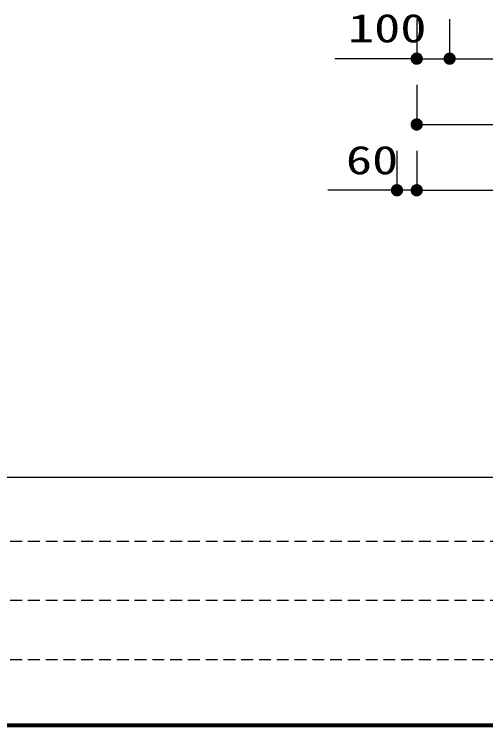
# Model space of a CAD drawing. Units: millimetres, scale not verified. Extents: x -9535 to 7784, y -6883 to 5195.
# Drawn here: x -7267 to -5834, y -6390 to -4224 of the extents above; entities that cross this region are included whole.
import ezdxf
from ezdxf.enums import TextEntityAlignment as Align

# ---------------------------------------------------------------- set-up
doc = ezdxf.new("R2010")
doc.units = ezdxf.units.MM
doc.header["$LTSCALE"] = 30
doc.linetypes.add('DASHED1', pattern=[1.8, 1.2, -0.6])
doc.layers.add('0-6_SUNPO', color=7, linetype='Continuous', lineweight=25)
doc.layers.add('0-7_07', color=7, linetype='Continuous', lineweight=25)
doc.styles.add('ＭＳ ゴシック', font='')
doc.styles.get('ＭＳ ゴシック').set_extended_font_data('MS Gothic')

msp = doc.modelspace()

# ---------------------------------------------------------------- linework, layer by layer
at = {"layer": '0-6_SUNPO', "color": 4}
for p, q in [((-6043.8, -4239.1), (-6043.8, -4359.1)), ((-5943.79, -4239.1), (-5943.79, -4359.1)), ((-5943.79, -4239.1), (-5943.79, -4359.1)), ((-6043.8, -4359.1), (-6292.45, -4359.1)), ((-6043.8, -4359.1), (-5943.79, -4359.1)), ((-5943.79, -4359.1), (-4343.79, -4359.1)), ((-6043.8, -4439.1), (-6043.8, -4559.1)), ((-6043.8, -4559.1), (-4843.79, -4559.1)), ((-6103.79, -4639.1), (-6103.79, -4759.1)), ((-6043.8, -4639.1), (-6043.8, -4759.1)), ((-6043.8, -4639.1), (-6043.8, -4759.1)), ((-6103.79, -4759.1), (-6313.66, -4759.1)), ((-6043.8, -4759.1), (-6103.79, -4759.1)), ((-6043.8, -4759.1), (-4243.79, -4759.1))]:
    msp.add_line(p, q, dxfattribs=at)
at = {"layer": '0-6_SUNPO'}
for points in [[(-6061.12, -4351.92), (-6043.8, -4359.1), (-6062.19, -4355.44)], [(-6059.39, -4348.68), (-6043.8, -4359.1), (-6061.12, -4351.92)], [(-6057.06, -4345.84), (-6043.8, -4359.1), (-6059.39, -4348.68)], [(-6054.21, -4343.51), (-6043.8, -4359.1), (-6057.06, -4345.84)], [(-6050.97, -4341.77), (-6043.8, -4359.1), (-6054.21, -4343.51)], [(-6047.46, -4340.71), (-6043.8, -4359.1), (-6050.97, -4341.77)], [(-6043.8, -4340.35), (-6043.8, -4359.1), (-6047.46, -4340.71)], [(-6040.14, -4340.71), (-6043.8, -4359.1), (-6043.8, -4340.35)], [(-6036.62, -4341.77), (-6043.8, -4359.1), (-6040.14, -4340.71)], [(-6033.38, -4343.51), (-6043.8, -4359.1), (-6036.62, -4341.77)], [(-6030.54, -4345.84), (-6043.8, -4359.1), (-6033.38, -4343.51)], [(-6028.21, -4348.68), (-6043.8, -4359.1), (-6030.54, -4345.84)], [(-6026.47, -4351.92), (-6043.8, -4359.1), (-6028.21, -4348.68)], [(-6025.41, -4355.44), (-6043.8, -4359.1), (-6026.47, -4351.92)], [(-5961.12, -4351.92), (-5943.79, -4359.1), (-5962.18, -4355.44)], [(-5961.12, -4351.92), (-5943.79, -4359.1), (-5962.18, -4355.44)], [(-5959.38, -4348.68), (-5943.79, -4359.1), (-5961.12, -4351.92)], [(-5959.38, -4348.68), (-5943.79, -4359.1), (-5961.12, -4351.92)], [(-5957.05, -4345.84), (-5943.79, -4359.1), (-5959.38, -4348.68)], [(-5957.05, -4345.84), (-5943.79, -4359.1), (-5959.38, -4348.68)], [(-5954.21, -4343.51), (-5943.79, -4359.1), (-5957.05, -4345.84)], [(-5954.21, -4343.51), (-5943.79, -4359.1), (-5957.05, -4345.84)], [(-5950.97, -4341.77), (-5943.79, -4359.1), (-5954.21, -4343.51)], [(-5950.97, -4341.77), (-5943.79, -4359.1), (-5954.21, -4343.51)], [(-5947.45, -4340.71), (-5943.79, -4359.1), (-5950.97, -4341.77)], [(-5947.45, -4340.71), (-5943.79, -4359.1), (-5950.97, -4341.77)], [(-5943.79, -4340.35), (-5943.79, -4359.1), (-5947.45, -4340.71)], [(-5943.79, -4340.35), (-5943.79, -4359.1), (-5947.45, -4340.71)], [(-5940.14, -4340.71), (-5943.79, -4359.1), (-5943.79, -4340.35)], [(-5940.14, -4340.71), (-5943.79, -4359.1), (-5943.79, -4340.35)], [(-5936.62, -4341.77), (-5943.79, -4359.1), (-5940.14, -4340.71)], [(-5936.62, -4341.77), (-5943.79, -4359.1), (-5940.14, -4340.71)], [(-5933.38, -4343.51), (-5943.79, -4359.1), (-5936.62, -4341.77)], [(-5933.38, -4343.51), (-5943.79, -4359.1), (-5936.62, -4341.77)], [(-5930.53, -4345.84), (-5943.79, -4359.1), (-5933.38, -4343.51)], [(-5930.53, -4345.84), (-5943.79, -4359.1), (-5933.38, -4343.51)], [(-5928.2, -4348.68), (-5943.79, -4359.1), (-5930.53, -4345.84)], [(-5928.2, -4348.68), (-5943.79, -4359.1), (-5930.53, -4345.84)], [(-5926.47, -4351.92), (-5943.79, -4359.1), (-5928.2, -4348.68)], [(-5926.47, -4351.92), (-5943.79, -4359.1), (-5928.2, -4348.68)], [(-5925.4, -4355.44), (-5943.79, -4359.1), (-5926.47, -4351.92)], [(-5925.4, -4355.44), (-5943.79, -4359.1), (-5926.47, -4351.92)], [(-6062.19, -4355.44), (-6043.8, -4359.1), (-6062.55, -4359.1)], [(-6062.55, -4359.1), (-6043.8, -4359.1), (-6062.19, -4362.75)], [(-6062.19, -4362.75), (-6043.8, -4359.1), (-6061.12, -4366.27)], [(-6061.12, -4366.27), (-6043.8, -4359.1), (-6059.39, -4369.51)], [(-6059.39, -4369.51), (-6043.8, -4359.1), (-6057.06, -4372.35)], [(-6057.06, -4372.35), (-6043.8, -4359.1), (-6054.21, -4374.69)], [(-6054.21, -4374.69), (-6043.8, -4359.1), (-6050.97, -4376.42)], [(-6050.97, -4376.42), (-6043.8, -4359.1), (-6047.46, -4377.49)], [(-6047.46, -4377.49), (-6043.8, -4359.1), (-6043.8, -4377.85)], [(-6025.05, -4359.1), (-6043.8, -4359.1), (-6025.41, -4355.44)], [(-6043.8, -4377.85), (-6043.8, -4359.1), (-6040.14, -4377.49)], [(-6040.14, -4377.49), (-6043.8, -4359.1), (-6036.62, -4376.42)], [(-6036.62, -4376.42), (-6043.8, -4359.1), (-6033.38, -4374.69)], [(-6033.38, -4374.69), (-6043.8, -4359.1), (-6030.54, -4372.35)], [(-6030.54, -4372.35), (-6043.8, -4359.1), (-6028.21, -4369.51)], [(-6028.21, -4369.51), (-6043.8, -4359.1), (-6026.47, -4366.27)], [(-6026.47, -4366.27), (-6043.8, -4359.1), (-6025.41, -4362.75)], [(-6025.41, -4362.75), (-6043.8, -4359.1), (-6025.05, -4359.1)], [(-5962.18, -4355.44), (-5943.79, -4359.1), (-5962.54, -4359.1)], [(-5962.18, -4355.44), (-5943.79, -4359.1), (-5962.54, -4359.1)], [(-5962.54, -4359.1), (-5943.79, -4359.1), (-5962.18, -4362.75)], [(-5962.54, -4359.1), (-5943.79, -4359.1), (-5962.18, -4362.75)], [(-5962.18, -4362.75), (-5943.79, -4359.1), (-5961.12, -4366.27)], [(-5962.18, -4362.75), (-5943.79, -4359.1), (-5961.12, -4366.27)], [(-5961.12, -4366.27), (-5943.79, -4359.1), (-5959.38, -4369.51)], [(-5961.12, -4366.27), (-5943.79, -4359.1), (-5959.38, -4369.51)], [(-5959.38, -4369.51), (-5943.79, -4359.1), (-5957.05, -4372.35)], [(-5959.38, -4369.51), (-5943.79, -4359.1), (-5957.05, -4372.35)], [(-5957.05, -4372.35), (-5943.79, -4359.1), (-5954.21, -4374.69)], [(-5957.05, -4372.35), (-5943.79, -4359.1), (-5954.21, -4374.69)], [(-5954.21, -4374.69), (-5943.79, -4359.1), (-5950.97, -4376.42)], [(-5954.21, -4374.69), (-5943.79, -4359.1), (-5950.97, -4376.42)], [(-5950.97, -4376.42), (-5943.79, -4359.1), (-5947.45, -4377.49)], [(-5950.97, -4376.42), (-5943.79, -4359.1), (-5947.45, -4377.49)], [(-5947.45, -4377.49), (-5943.79, -4359.1), (-5943.79, -4377.85)], [(-5947.45, -4377.49), (-5943.79, -4359.1), (-5943.79, -4377.85)], [(-5925.04, -4359.1), (-5943.79, -4359.1), (-5925.4, -4355.44)], [(-5925.04, -4359.1), (-5943.79, -4359.1), (-5925.4, -4355.44)], [(-5943.79, -4377.85), (-5943.79, -4359.1), (-5940.14, -4377.49)], [(-5940.14, -4377.49), (-5943.79, -4359.1), (-5936.62, -4376.42)], [(-5936.62, -4376.42), (-5943.79, -4359.1), (-5933.38, -4374.69)], [(-5933.38, -4374.69), (-5943.79, -4359.1), (-5930.53, -4372.35)], [(-5930.53, -4372.35), (-5943.79, -4359.1), (-5928.2, -4369.51)], [(-5928.2, -4369.51), (-5943.79, -4359.1), (-5926.47, -4366.27)], [(-5926.47, -4366.27), (-5943.79, -4359.1), (-5925.4, -4362.75)], [(-5925.4, -4362.75), (-5943.79, -4359.1), (-5925.04, -4359.1)], [(-5943.79, -4377.85), (-5943.79, -4359.1), (-5940.14, -4377.49)], [(-5940.14, -4377.49), (-5943.79, -4359.1), (-5936.62, -4376.42)], [(-5936.62, -4376.42), (-5943.79, -4359.1), (-5933.38, -4374.69)], [(-5933.38, -4374.69), (-5943.79, -4359.1), (-5930.53, -4372.35)], [(-5930.53, -4372.35), (-5943.79, -4359.1), (-5928.2, -4369.51)], [(-5928.2, -4369.51), (-5943.79, -4359.1), (-5926.47, -4366.27)], [(-5926.47, -4366.27), (-5943.79, -4359.1), (-5925.4, -4362.75)], [(-5925.4, -4362.75), (-5943.79, -4359.1), (-5925.04, -4359.1)], [(-6057.06, -4545.84), (-6043.8, -4559.1), (-6059.39, -4548.68)], [(-6054.21, -4543.51), (-6043.8, -4559.1), (-6057.06, -4545.84)], [(-6050.97, -4541.77), (-6043.8, -4559.1), (-6054.21, -4543.51)], [(-6047.46, -4540.71), (-6043.8, -4559.1), (-6050.97, -4541.77)], [(-6043.8, -4540.35), (-6043.8, -4559.1), (-6047.46, -4540.71)], [(-6040.14, -4540.71), (-6043.8, -4559.1), (-6043.8, -4540.35)], [(-6036.62, -4541.77), (-6043.8, -4559.1), (-6040.14, -4540.71)], [(-6033.38, -4543.51), (-6043.8, -4559.1), (-6036.62, -4541.77)], [(-6030.54, -4545.84), (-6043.8, -4559.1), (-6033.38, -4543.51)], [(-6028.21, -4548.68), (-6043.8, -4559.1), (-6030.54, -4545.84)], [(-6062.19, -4555.44), (-6043.8, -4559.1), (-6062.55, -4559.1)], [(-6062.55, -4559.1), (-6043.8, -4559.1), (-6062.19, -4562.75)], [(-6061.12, -4551.92), (-6043.8, -4559.1), (-6062.19, -4555.44)], [(-6062.19, -4562.75), (-6043.8, -4559.1), (-6061.12, -4566.27)], [(-6059.39, -4548.68), (-6043.8, -4559.1), (-6061.12, -4551.92)], [(-6061.12, -4566.27), (-6043.8, -4559.1), (-6059.39, -4569.51)], [(-6059.39, -4569.51), (-6043.8, -4559.1), (-6057.06, -4572.35)], [(-6057.06, -4572.35), (-6043.8, -4559.1), (-6054.21, -4574.69)], [(-6054.21, -4574.69), (-6043.8, -4559.1), (-6050.97, -4576.42)], [(-6050.97, -4576.42), (-6043.8, -4559.1), (-6047.46, -4577.49)], [(-6047.46, -4577.49), (-6043.8, -4559.1), (-6043.8, -4577.85)], [(-6026.47, -4551.92), (-6043.8, -4559.1), (-6028.21, -4548.68)], [(-6025.41, -4555.44), (-6043.8, -4559.1), (-6026.47, -4551.92)], [(-6025.05, -4559.1), (-6043.8, -4559.1), (-6025.41, -4555.44)], [(-6043.8, -4577.85), (-6043.8, -4559.1), (-6040.14, -4577.49)], [(-6040.14, -4577.49), (-6043.8, -4559.1), (-6036.62, -4576.42)], [(-6036.62, -4576.42), (-6043.8, -4559.1), (-6033.38, -4574.69)], [(-6033.38, -4574.69), (-6043.8, -4559.1), (-6030.54, -4572.35)], [(-6030.54, -4572.35), (-6043.8, -4559.1), (-6028.21, -4569.51)], [(-6028.21, -4569.51), (-6043.8, -4559.1), (-6026.47, -4566.27)], [(-6026.47, -4566.27), (-6043.8, -4559.1), (-6025.41, -4562.75)], [(-6025.41, -4562.75), (-6043.8, -4559.1), (-6025.05, -4559.1)], [(-6114.21, -4743.51), (-6103.79, -4759.1), (-6117.05, -4745.84)], [(-6110.97, -4741.77), (-6103.79, -4759.1), (-6114.21, -4743.51)], [(-6107.45, -4740.71), (-6103.79, -4759.1), (-6110.97, -4741.77)], [(-6103.79, -4740.35), (-6103.79, -4759.1), (-6107.45, -4740.71)], [(-6100.14, -4740.71), (-6103.79, -4759.1), (-6103.79, -4740.35)], [(-6096.62, -4741.77), (-6103.79, -4759.1), (-6100.14, -4740.71)], [(-6093.38, -4743.51), (-6103.79, -4759.1), (-6096.62, -4741.77)], [(-6090.54, -4745.84), (-6103.79, -4759.1), (-6093.38, -4743.51)], [(-6054.21, -4743.51), (-6043.8, -4759.1), (-6057.06, -4745.84)], [(-6054.21, -4743.51), (-6043.8, -4759.1), (-6057.06, -4745.84)], [(-6050.97, -4741.77), (-6043.8, -4759.1), (-6054.21, -4743.51)], [(-6050.97, -4741.77), (-6043.8, -4759.1), (-6054.21, -4743.51)], [(-6047.46, -4740.71), (-6043.8, -4759.1), (-6050.97, -4741.77)], [(-6047.46, -4740.71), (-6043.8, -4759.1), (-6050.97, -4741.77)], [(-6043.8, -4740.35), (-6043.8, -4759.1), (-6047.46, -4740.71)], [(-6043.8, -4740.35), (-6043.8, -4759.1), (-6047.46, -4740.71)], [(-6040.14, -4740.71), (-6043.8, -4759.1), (-6043.8, -4740.35)], [(-6040.14, -4740.71), (-6043.8, -4759.1), (-6043.8, -4740.35)], [(-6036.62, -4741.77), (-6043.8, -4759.1), (-6040.14, -4740.71)], [(-6036.62, -4741.77), (-6043.8, -4759.1), (-6040.14, -4740.71)], [(-6033.38, -4743.51), (-6043.8, -4759.1), (-6036.62, -4741.77)], [(-6033.38, -4743.51), (-6043.8, -4759.1), (-6036.62, -4741.77)], [(-6030.54, -4745.84), (-6043.8, -4759.1), (-6033.38, -4743.51)], [(-6030.54, -4745.84), (-6043.8, -4759.1), (-6033.38, -4743.51)], [(-6122.18, -4755.44), (-6103.79, -4759.1), (-6122.54, -4759.1)], [(-6122.54, -4759.1), (-6103.79, -4759.1), (-6122.18, -4762.75)], [(-6121.12, -4751.92), (-6103.79, -4759.1), (-6122.18, -4755.44)], [(-6122.18, -4762.75), (-6103.79, -4759.1), (-6121.12, -4766.27)], [(-6119.38, -4748.68), (-6103.79, -4759.1), (-6121.12, -4751.92)], [(-6121.12, -4766.27), (-6103.79, -4759.1), (-6119.38, -4769.51)], [(-6117.05, -4745.84), (-6103.79, -4759.1), (-6119.38, -4748.68)], [(-6119.38, -4769.51), (-6103.79, -4759.1), (-6117.05, -4772.35)], [(-6117.05, -4772.35), (-6103.79, -4759.1), (-6114.21, -4774.69)], [(-6114.21, -4774.69), (-6103.79, -4759.1), (-6110.97, -4776.42)], [(-6110.97, -4776.42), (-6103.79, -4759.1), (-6107.45, -4777.49)], [(-6107.45, -4777.49), (-6103.79, -4759.1), (-6103.79, -4777.85)], [(-6088.2, -4748.68), (-6103.79, -4759.1), (-6090.54, -4745.84)], [(-6086.47, -4751.92), (-6103.79, -4759.1), (-6088.2, -4748.68)], [(-6085.41, -4755.44), (-6103.79, -4759.1), (-6086.47, -4751.92)], [(-6085.04, -4759.1), (-6103.79, -4759.1), (-6085.41, -4755.44)], [(-6103.79, -4777.85), (-6103.79, -4759.1), (-6100.14, -4777.49)], [(-6100.14, -4777.49), (-6103.79, -4759.1), (-6096.62, -4776.42)], [(-6096.62, -4776.42), (-6103.79, -4759.1), (-6093.38, -4774.69)], [(-6093.38, -4774.69), (-6103.79, -4759.1), (-6090.54, -4772.35)], [(-6090.54, -4772.35), (-6103.79, -4759.1), (-6088.2, -4769.51)], [(-6088.2, -4769.51), (-6103.79, -4759.1), (-6086.47, -4766.27)], [(-6086.47, -4766.27), (-6103.79, -4759.1), (-6085.41, -4762.75)], [(-6085.41, -4762.75), (-6103.79, -4759.1), (-6085.04, -4759.1)], [(-6062.19, -4755.44), (-6043.8, -4759.1), (-6062.55, -4759.1)], [(-6062.19, -4755.44), (-6043.8, -4759.1), (-6062.55, -4759.1)], [(-6062.55, -4759.1), (-6043.8, -4759.1), (-6062.19, -4762.75)], [(-6062.55, -4759.1), (-6043.8, -4759.1), (-6062.19, -4762.75)], [(-6061.12, -4751.92), (-6043.8, -4759.1), (-6062.19, -4755.44)], [(-6061.12, -4751.92), (-6043.8, -4759.1), (-6062.19, -4755.44)], [(-6062.19, -4762.75), (-6043.8, -4759.1), (-6061.12, -4766.27)], [(-6062.19, -4762.75), (-6043.8, -4759.1), (-6061.12, -4766.27)], [(-6059.39, -4748.68), (-6043.8, -4759.1), (-6061.12, -4751.92)], [(-6059.39, -4748.68), (-6043.8, -4759.1), (-6061.12, -4751.92)], [(-6061.12, -4766.27), (-6043.8, -4759.1), (-6059.39, -4769.51)], [(-6061.12, -4766.27), (-6043.8, -4759.1), (-6059.39, -4769.51)], [(-6057.06, -4745.84), (-6043.8, -4759.1), (-6059.39, -4748.68)], [(-6057.06, -4745.84), (-6043.8, -4759.1), (-6059.39, -4748.68)], [(-6059.39, -4769.51), (-6043.8, -4759.1), (-6057.06, -4772.35)], [(-6059.39, -4769.51), (-6043.8, -4759.1), (-6057.06, -4772.35)], [(-6057.06, -4772.35), (-6043.8, -4759.1), (-6054.21, -4774.69)], [(-6057.06, -4772.35), (-6043.8, -4759.1), (-6054.21, -4774.69)], [(-6054.21, -4774.69), (-6043.8, -4759.1), (-6050.97, -4776.42)], [(-6054.21, -4774.69), (-6043.8, -4759.1), (-6050.97, -4776.42)], [(-6050.97, -4776.42), (-6043.8, -4759.1), (-6047.46, -4777.49)], [(-6050.97, -4776.42), (-6043.8, -4759.1), (-6047.46, -4777.49)], [(-6047.46, -4777.49), (-6043.8, -4759.1), (-6043.8, -4777.85)], [(-6047.46, -4777.49), (-6043.8, -4759.1), (-6043.8, -4777.85)], [(-6028.21, -4748.68), (-6043.8, -4759.1), (-6030.54, -4745.84)], [(-6028.21, -4748.68), (-6043.8, -4759.1), (-6030.54, -4745.84)], [(-6026.47, -4751.92), (-6043.8, -4759.1), (-6028.21, -4748.68)], [(-6026.47, -4751.92), (-6043.8, -4759.1), (-6028.21, -4748.68)], [(-6025.41, -4755.44), (-6043.8, -4759.1), (-6026.47, -4751.92)], [(-6025.41, -4755.44), (-6043.8, -4759.1), (-6026.47, -4751.92)], [(-6025.05, -4759.1), (-6043.8, -4759.1), (-6025.41, -4755.44)], [(-6025.05, -4759.1), (-6043.8, -4759.1), (-6025.41, -4755.44)], [(-6043.8, -4777.85), (-6043.8, -4759.1), (-6040.14, -4777.49)], [(-6040.14, -4777.49), (-6043.8, -4759.1), (-6036.62, -4776.42)], [(-6036.62, -4776.42), (-6043.8, -4759.1), (-6033.38, -4774.69)], [(-6033.38, -4774.69), (-6043.8, -4759.1), (-6030.54, -4772.35)], [(-6030.54, -4772.35), (-6043.8, -4759.1), (-6028.21, -4769.51)], [(-6028.21, -4769.51), (-6043.8, -4759.1), (-6026.47, -4766.27)], [(-6026.47, -4766.27), (-6043.8, -4759.1), (-6025.41, -4762.75)], [(-6025.41, -4762.75), (-6043.8, -4759.1), (-6025.05, -4759.1)], [(-6043.8, -4777.85), (-6043.8, -4759.1), (-6040.14, -4777.49)], [(-6040.14, -4777.49), (-6043.8, -4759.1), (-6036.62, -4776.42)], [(-6036.62, -4776.42), (-6043.8, -4759.1), (-6033.38, -4774.69)], [(-6033.38, -4774.69), (-6043.8, -4759.1), (-6030.54, -4772.35)], [(-6030.54, -4772.35), (-6043.8, -4759.1), (-6028.21, -4769.51)], [(-6028.21, -4769.51), (-6043.8, -4759.1), (-6026.47, -4766.27)], [(-6026.47, -4766.27), (-6043.8, -4759.1), (-6025.41, -4762.75)], [(-6025.41, -4762.75), (-6043.8, -4759.1), (-6025.05, -4759.1)]]:
    msp.add_solid(points, dxfattribs=at)
at = {"layer": '0-7_07'}
for p, q in [((-8394.9, -5631.66), (7775.1, -5631.66)), ((7782.9, -6389.46), (-8402.7, -6389.46)), ((7782.3, -6388.86), (-8402.1, -6388.86)), ((7781.7, -6388.26), (-8401.5, -6388.26)), ((7781.1, -6387.66), (-8400.9, -6387.66)), ((7780.5, -6387.06), (-8400.3, -6387.06)), ((7779.9, -6386.46), (-8399.7, -6386.46)), ((7779.3, -6385.86), (-8399.1, -6385.86)), ((7778.7, -6385.26), (-8398.5, -6385.26)), ((7778.1, -6384.66), (-8397.9, -6384.66)), ((7777.5, -6384.06), (-8397.3, -6384.06)), ((7776.9, -6383.46), (-8396.7, -6383.46)), ((7776.3, -6382.86), (-8396.1, -6382.86)), ((7775.7, -6382.26), (-8395.5, -6382.26)), ((-8394.9, -6381.66), (7775.1, -6381.66)), ((7783.5, -6390.06), (-8403.3, -6390.06))]:
    msp.add_line(p, q, dxfattribs=at)
at = {"layer": '0-7_07', "linetype": 'DASHED1'}
for p, q in [((-384.9, -5826.66), (-8394.9, -5826.66)), ((-384.9, -6006.66), (-8394.9, -6006.66)), ((-384.9, -6186.66), (-8394.9, -6186.66))]:
    msp.add_line(p, q, dxfattribs=at)

# ---------------------------------------------------------------- texts
at = {"layer": '0-6_SUNPO', "color": 3, "style": 'ＭＳ ゴシック', "width": 1.35}
for s, p in [('100', (-6252.73, -4335.56)), ('60', (-6258.98, -4736.51))]:
    msp.add_text(s, height=86.59, dxfattribs=at).set_placement(p, align=Align.BOTTOM_LEFT)

doc.saveas('drawing.dxf')
